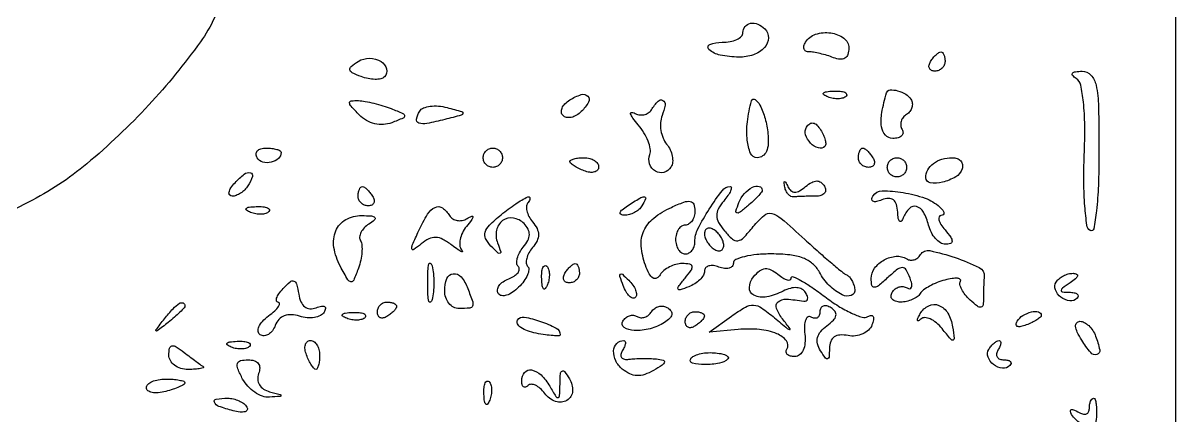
# Model space of a CAD drawing. Extents: x 0 to 353, y 0 to 448.
# Drawn here: x 233.2 to 353, y 81.2 to 122 of the extents above; entities that cross this region are included whole.
import ezdxf

# ---------------------------------------------------------------- set-up
doc = ezdxf.new("R2010")
doc.units = 0

msp = doc.modelspace()

# ---------------------------------------------------------------- linework, layer by layer
msp.add_lwpolyline([(0, 224), (0, 0), (176.5, 0), (353, 0), (353, 224), (353, 448), (176.5, 448), (0, 448)], close=True)
msp.add_lwpolyline([(254.034194, 125.260524, -0.094155), (251.609549, 120.047307, -0.031161), (246.244783, 113.4859, -0.031659), (239.808798, 107.371224, -0.057422), (233.750047, 103.386219, 0.012962), (231.473786, 102.163324, 0.009073)], format="xyb")
for points in [[(310.264432, 121.402234, -0.206988), (310.641174, 120.451239, -0.179986), (310.233884, 119.452406, -0.123923), (309.082526, 118.696646, -0.088622), (307.55425, 118.453937, -0.044564), (305.631553, 118.663087, -0.134427), (304.463307, 119.248712, -0.562878), (304.561521, 119.769253, -0.089981), (305.833333, 120, 0.044202), (306.662735, 120.073466, 0.064016), (307.363542, 120.29375, 0.083831), (307.837546, 120.617811, 0.203711), (308, 121, -0.169675), (308.220972, 121.632418, -0.182668), (308.780996, 121.965946, -0.142471), (309.541391, 121.884088, -0.099103)], [(319, 119.393011, -0.076855), (318.898658, 118.737605, -0.176865), (318.59835, 118.348199, -0.16701), (318.103551, 118.230887, -0.067159), (317.418213, 118.393011, 0.017946), (316.740938, 118.625388, 0.015436), (316.014014, 118.821697, 0.015708), (315.342915, 118.958769, 0.042542), (314.859196, 119, -0.121649), (314.536757, 119.079627, -0.18759), (314.350575, 119.29375, -0.151312), (314.336158, 119.617512, -0.07457), (314.5, 120, -0.177614), (315.554222, 120.82779, -0.112515), (317.127727, 120.969806, -0.126291), (318.481748, 120.420609, -0.237896)], [(329, 118, -0.105053), (328.918938, 117.618444, -0.099167), (328.688914, 117.29375, -0.09642), (328.345238, 117.076123, -0.093332), (327.940983, 117, -0.108972), (327.586039, 117.078288, -0.182303), (327.3746, 117.29375, -0.161196), (327.343488, 117.6179, -0.082592), (327.5, 118, -0.029505), (327.768994, 118.382774, -0.035638), (328.066025, 118.70625, -0.038439), (328.34829, 118.934461, -0.151918), (328.559017, 119, -0.210953), (328.727648, 118.92554, -0.081139), (328.870461, 118.70625, -0.061769), (328.967655, 118.382849, -0.042167)], [(270.726461, 116.393128, -0.147916), (270.356376, 116.194921, -0.053408), (269.755817, 116.13995, -0.047172), (269.04384, 116.218374, -0.040629), (268.321153, 116.430256, -0.021093), (267.383142, 116.83637, -0.237232), (267.143464, 117.148931, -0.280605), (267.271402, 117.490058, -0.027825), (268.019666, 118.012154, -0.142772), (269.187275, 118.335234, -0.132102), (270.385422, 117.995415, -0.199923), (270.957339, 117.222611, -0.262774)], [(345, 108.440983, -0.009398), (344.937475, 105.114821, -0.018856), (344.739873, 102.495556, -0.017149), (344.459504, 100.605978, -0.527869), (344.092298, 100.442957, -0.225143), (343.746171, 100.977862, -0.01305), (343.535762, 102.968264, -0.017765), (343.42795, 105.434046, -0.011963), (343.472353, 108.251974, 0.011655), (343.523433, 111.371856, 0.024552), (343.387814, 113.789699, 0.027185), (343.105306, 115.546063, 0.197637), (342.630054, 116.234687, -0.063851), (342.262672, 116.54665, -0.373556), (342.257002, 116.780292, -0.192831), (342.550493, 116.940269, -0.027339), (343.25, 116.984687, -0.214038), (344.163294, 116.584519, -0.13432), (344.699332, 115.52684, -0.045093), (344.946805, 113.324703, -0.005446)], [(325.457295, 114.069098, -0.110145), (325.597587, 113.665018, -0.099917), (325.560288, 113.224179, -0.094986), (325.350569, 112.814355, -0.088941), (325, 112.5, 0.088941), (324.649431, 112.185645, 0.094986), (324.439712, 111.775821, 0.099917), (324.402413, 111.334982, 0.110145), (324.542705, 110.930902, -0.15275), (324.632999, 110.577896, -0.191549), (324.492913, 110.273452, -0.130088), (324.118321, 110.067689, -0.060971), (323.565292, 110, -0.214525), (322.801154, 110.343669, -0.149003), (322.401038, 111.216842, -0.078369), (322.434245, 112.687874, -0.027491), (322.92569, 114.75, -0.314081), (323.288096, 115.039024, -0.082012), (324.070525, 114.961244, -0.069317), (324.916419, 114.602452, -0.119984)], [(271.426885, 113.104581, -0.008012), (272.659984, 112.598584, -0.286475), (272.828769, 112.355736, -0.314134), (272.67816, 112.115176, -0.009068), (271.499344, 111.638122, -0.076317), (270.625199, 111.448083, -0.075244), (269.729835, 111.527508, -0.072683), (268.872024, 111.873907, -0.064212), (268.108173, 112.463256, -0.010535), (267.264402, 113.343351, -0.175234), (267.110394, 113.711388, -0.402083), (267.286044, 113.913594, -0.034746), (268.035714, 113.929715, -0.032937), (268.732902, 113.850022, -0.014756), (269.635889, 113.658339, -0.014533), (270.581976, 113.398797, -0.019142)], [(291.2, 112.8, -0.061357), (290.69893, 112.408834, -0.07985), (290.15934, 112.192743, -0.097607), (289.66676, 112.179462, -0.155678), (289.295627, 112.37104, -0.174419), (289.13009, 112.72263, -0.126366), (289.198233, 113.153851, -0.093351), (289.502751, 113.604464, -0.059262), (290, 114, -0.056674), (291.185149, 114.558448, -0.28553), (291.866939, 114.39943, -0.340214), (291.948567, 113.772805, -0.064859)], [(299.589736, 112.373252, 0.076132), (299.432747, 111.652409, 0.055842), (299.472972, 110.833836, 0.055942), (299.693029, 110.046186, 0.077283), (300.068837, 109.417057, -0.063605), (300.44178, 108.829651, -0.063398), (300.655611, 108.166725, -0.069295), (300.685491, 107.531799, -0.116075), (300.516992, 107.027493, -0.190361), (299.77997, 106.4776, -0.20354), (298.891983, 106.599852, -0.182782), (298.296717, 107.349952, -0.166215), (298.316726, 108.341641, 0.133078), (298.366071, 108.920841, 0.04781), (298.139242, 109.724288, 0.04326), (297.707995, 110.600934, 0.039166), (297.119512, 111.421894, -0.015624), (296.563361, 112.125361, -0.07417), (296.322622, 112.577072, -0.485196), (296.408765, 112.713901, -0.159613), (296.680902, 112.655582, 0.08565), (297.179442, 112.469762, 0.091584), (297.699422, 112.468078, 0.097517), (298.15979, 112.648676, 0.112714), (298.489919, 112.983688, -0.048793), (299.169006, 113.874979, -0.345014), (299.671576, 113.954924, -0.321452), (299.898549, 113.475368, -0.04664)], [(310.596847, 110.5016, -0.040982), (310.622583, 109.442659, -0.089835), (310.43304, 108.657271, -0.133446), (310.044775, 108.178433, -0.157316), (309.491693, 108, -0.29812), (308.797617, 108.454203, -0.077619), (308.441785, 109.808443, -0.055562), (308.459144, 111.739045, -0.036794), (308.88598, 113.916667, -0.518377), (309.255784, 114.050486, -0.124916), (309.768463, 113.457597, -0.049334), (310.300996, 112.067482, -0.040281)], [(318.729167, 114.395833, -0.126455), (318.402231, 114.202593, -0.060344), (317.916927, 114.123424, -0.05415), (317.359369, 114.160852, -0.051402), (316.8125, 114.316886, -0.054073), (316.395823, 114.538436, -0.470617), (316.37858, 114.720685, -0.168741), (316.670344, 114.862007, -0.018894), (317.416667, 114.921053, -0.028489), (318.112848, 114.910055, -0.077125), (318.592839, 114.799335, -0.208169), (318.77538, 114.614691, -0.296942)], [(277, 111.96938, -0.015058), (275.150022, 111.552111, -0.129416), (274.311607, 111.607252, -0.380607), (274.073996, 112.021895, -0.086864), (274.40086, 112.839589, -0.160439), (274.79315, 113.169376, -0.062771), (275.486054, 113.350377, -0.053628), (276.346049, 113.370141, -0.044126), (277.250996, 113.21259, -0.004197), (278.787201, 112.789152, -0.391508), (278.897929, 112.607374, -0.28414), (278.727365, 112.425348, -0.003063)], [(316.512158, 109.178825, -0.27845), (315.835433, 109.0116, -0.127813), (315.033513, 109.508945, -0.112939), (314.512525, 110.385042, -0.219722), (314.608688, 111.175861, -0.099167), (314.937111, 111.527509, -0.207337), (315.296119, 111.605142, -0.154764), (315.677457, 111.395325, -0.051827), (316.070627, 110.885723, -0.031442), (316.357108, 110.349545, -0.043708), (316.538835, 109.836603, -0.051196), (316.603031, 109.414204, -0.211554)], [(260, 108.559017, -0.211827), (259.716404, 107.919648, -0.127879), (258.969093, 107.529206, -0.122608), (258.101938, 107.54388, -0.191362), (257.510081, 107.983688, -0.136093), (257.397824, 108.36964, -0.190788), (257.524436, 108.701458, -0.140899), (257.890269, 108.925389, -0.067432), (258.440983, 109, -0.026751), (259.038367, 108.968016, -0.042195), (259.542039, 108.870461, -0.051652), (259.89701, 108.729146, -0.279105)], [(283, 108, -0.099038), (282.923658, 107.618362, -0.097945), (282.70625, 107.29375, -0.097945), (282.381638, 107.076342, -0.099038), (282, 107, -0.099038), (281.618362, 107.076342, -0.097945), (281.29375, 107.29375, -0.097945), (281.076342, 107.618362, -0.099038), (281, 108, -0.099038), (281.076342, 108.381638, -0.097945), (281.29375, 108.70625, -0.097945), (281.618362, 108.923658, -0.099038), (282, 109, -0.099038), (282.381638, 108.923658, -0.097945), (282.70625, 108.70625, -0.097945), (282.923658, 108.381638, -0.099038)], [(293, 107.031385, -0.184534), (292.877514, 106.710807, -0.147206), (292.559375, 106.516384, -0.100118), (292.074366, 106.488865, -0.055937), (291.5, 106.638374, -0.02136), (290.925442, 106.887494, -0.030395), (290.440625, 107.160341, -0.030693), (290.087111, 107.420671, -0.222225), (290, 107.606989, -0.289661), (290.096084, 107.758929, -0.046727), (290.440625, 107.884553, -0.039339), (290.925176, 107.971531, -0.024748), (291.5, 108, -0.062722), (292.073532, 107.92777, -0.08088), (292.559375, 107.715469, -0.098158), (292.884506, 107.400789, -0.152681)], [(321.5, 108, -0.082592), (321.656512, 107.6179, -0.161196), (321.6254, 107.29375, -0.182303), (321.413961, 107.078288, -0.108972), (321.059017, 107, -0.093332), (320.654762, 107.076123, -0.09642), (320.311086, 107.29375, -0.099167), (320.081062, 107.618444, -0.105053), (320, 108, -0.042167), (320.032345, 108.382849, -0.061769), (320.129539, 108.70625, -0.081139), (320.272352, 108.92554, -0.210953), (320.440983, 109, -0.151918), (320.65171, 108.934461, -0.038439), (320.933975, 108.70625, -0.035638), (321.231006, 108.382774, -0.029505)], [(325, 107, -0.099038), (324.923658, 106.618362, -0.097945), (324.70625, 106.29375, -0.097945), (324.381638, 106.076342, -0.099038), (324, 106, -0.099038), (323.618362, 106.076342, -0.097945), (323.29375, 106.29375, -0.097945), (323.076342, 106.618362, -0.099038), (323, 107, -0.099038), (323.076342, 107.381638, -0.097945), (323.29375, 107.70625, -0.097945), (323.618362, 107.923658, -0.099038), (324, 108, -0.099038), (324.381638, 107.923658, -0.097945), (324.70625, 107.70625, -0.097945), (324.923658, 107.381638, -0.099038)], [(330.779124, 106.837373, -0.182076), (330.106139, 106.008473, -0.072865), (328.728673, 105.453241, -0.093086), (327.467294, 105.387525, -0.375607), (327, 105.921817, -0.127754), (327.208945, 106.726236, -0.104224), (327.794637, 107.399491, -0.090642), (328.682803, 107.84658, -0.071512), (329.75, 108, -0.085594), (330.261519, 107.911788, -0.126847), (330.63668, 107.658478, -0.142584), (330.81544, 107.28005, -0.120527)], [(256.541119, 105.066531, -0.059523), (256.216259, 104.658569, -0.050715), (255.787597, 104.313294, -0.053114), (255.325214, 104.078071, -0.09137), (254.901556, 104, -0.236389), (254.649322, 104.126309, -0.218285), (254.587911, 104.410998, -0.09576), (254.782662, 104.861158, -0.036357), (255.210573, 105.399141, -0.036267), (256.170873, 106.30038, -0.235763), (256.798991, 106.439593, -0.44121), (257.009641, 106.049187, -0.054386)], [(314.508218, 105.006821, -0.045517), (315.140423, 105.440964, -0.122992), (315.661958, 105.583075, -0.162673), (316.098034, 105.447584, -0.098682), (316.469989, 105.048558, -0.130347), (316.590769, 104.650139, -0.189834), (316.46971, 104.308014, -0.144925), (316.107885, 104.077293, -0.070066), (315.559017, 104, 0.004235), (314.908966, 103.994494, 0.003971), (314.244992, 103.977969, 0.003954), (313.656166, 103.953971, 0.013611), (313.275, 103.925, -0.146015), (312.983032, 103.980213, -0.090182), (312.704219, 104.195156, -0.076228), (312.480571, 104.535032, -0.062577), (312.35, 104.95, -0.009506), (312.270039, 105.44284, -0.425676), (312.327754, 105.516738, -0.305831), (312.427924, 105.463213, -0.007798), (312.672246, 104.983262, 0.099718), (312.989467, 104.569467, 0.18476), (313.38119, 104.425336, 0.130021), (313.874518, 104.562624, 0.0407)], [(269.5, 104, -0.082592), (269.656512, 103.6179, -0.161196), (269.6254, 103.29375, -0.182303), (269.413961, 103.078288, -0.108972), (269.059017, 103, -0.093332), (268.654762, 103.076123, -0.09642), (268.311086, 103.29375, -0.099167), (268.081062, 103.618444, -0.105053), (268, 104, -0.042167), (268.032345, 104.382849, -0.061769), (268.129539, 104.70625, -0.081139), (268.272352, 104.92554, -0.210953), (268.440983, 105, -0.151918), (268.65171, 104.934461, -0.038439), (268.933975, 104.70625, -0.035638), (269.231006, 104.382774, -0.029505)], [(306, 103.5, 0.048417), (305.434434, 102.666114, 0.132432), (305.269405, 101.979494, 0.125547), (305.468466, 101.279985, 0.041447), (306.085209, 100.39733, 0.036322), (306.901893, 99.5472, 0.223754), (307.467548, 99.376802, 0.168006), (308.061902, 99.686657, 0.01917), (309.07293, 100.841737, -0.042206), (310.190206, 102.005502, -0.246285), (310.988821, 102.199629, -0.117538), (311.96509, 101.693224, -0.007264), (314.42262, 99.507012, 0.004116), (315.885723, 98.188846, 0.005617), (317.227164, 97.026786, 0.003778), (318.368362, 96.075132, 0.062927), (318.785399, 95.812605, -0.106662), (319.055063, 95.608172, -0.048837), (319.309995, 95.244979, -0.045305), (319.51344, 94.794104, -0.046933), (319.629409, 94.319239, -0.357327), (319.254586, 93.694855, -0.201934), (318.317659, 93.746188, -0.084845), (316.974389, 94.710295, -0.072021), (315.937036, 96.117649, 0.093838), (315.23822, 96.984426, 0.086022), (314.250572, 97.567788, 0.063711), (312.871228, 97.897526, 0.026857), (310.964816, 98, 0.023053), (309.445319, 97.929904, 0.03687), (308.164665, 97.715469, 0.042427), (307.246265, 97.406617, 0.298843), (307, 97.031385, -0.184534), (306.877514, 96.710807, -0.147206), (306.559375, 96.516384, -0.100118), (306.074366, 96.488865, -0.055937), (305.5, 96.638374, 0.057964), (304.925734, 96.78538, 0.102995), (304.440625, 96.751144, 0.148741), (304.122259, 96.546613, 0.177953), (304, 96.213978, -0.13637), (303.88081, 95.785094, -0.061778), (303.517826, 95.3227, -0.054549), (302.986432, 94.89921, -0.049409), (302.358556, 94.584097, -0.012731), (301.458284, 94.264678, -0.389672), (301.258808, 94.355597, -0.27071), (301.292701, 94.617386, -0.008807), (301.981001, 95.477108, 0.018917), (302.617416, 96.305822, 0.205646), (302.703863, 96.708584, 0.31614), (302.461721, 96.940667, 0.037967), (301.681462, 97, 0.066297), (301.029753, 96.913206, 0.052144), (300.364704, 96.656028, 0.053446), (299.786454, 96.277194, 0.082801), (299.394335, 95.829031, -0.131092), (299.027775, 95.483049, -0.275702), (298.650561, 95.498981, -0.129761), (298.263135, 95.929753, -0.030028), (297.86713, 96.830144, -0.067695), (297.42667, 98.807919, -0.126751), (297.699314, 100.413445, -0.121694), (298.726734, 101.73027, -0.059697), (300.555012, 102.843111, -0.017382), (301.858601, 103.383178, -0.127183), (302.524954, 103.453402, -0.273931), (302.877103, 103.167024, -0.088555), (303, 102.478561, -0.065838), (302.925249, 101.913335, -0.083113), (302.70625, 101.434327, -0.099188), (302.381348, 101.113939, -0.146197), (302, 101, 0.148195), (301.618646, 100.884432, 0.098894), (301.29375, 100.559375, 0.082425), (301.074694, 100.073457, 0.064853), (301, 99.5, 0.064853), (301.074694, 98.926543, 0.082425), (301.29375, 98.440625, 0.098894), (301.618646, 98.115568, 0.148195), (302, 98, 0.126912), (302.381367, 98.098384, 0.100763), (302.70625, 98.375264, 0.089688), (302.92465, 98.789441, 0.07674), (303, 99.277494, -0.118116), (303.317074, 100.600975, -0.02528), (304.501189, 102.665068, -0.020863), (305.859765, 104.596092, -0.233081), (306.679149, 105, -0.433751), (306.793002, 104.878344, -0.089969), (306.713017, 104.559375, -0.045811), (306.438462, 104.076176, -0.021117)], [(310, 104.622445, -0.172995), (309.92491, 104.411909, -0.015689), (309.55265, 103.984529, -0.018888), (309.060438, 103.492636, -0.013646), (308.477108, 102.981001, -0.008807), (307.617386, 102.292701, -0.27071), (307.355597, 102.258808, -0.389672), (307.264678, 102.458284, -0.012731), (307.584097, 103.358556, -0.091143), (308.143246, 104.274265, -0.089947), (308.99376, 104.936277, -0.178047), (309.678078, 105.025462, -0.350363)], [(328.45, 102.870892, -0.041543), (328.759695, 102.53563, -0.130053), (328.879344, 102.255824, -0.274859), (328.80514, 102.075834, -0.162223), (328.577555, 102, 0.30586), (328.379119, 101.866085, 0.166005), (328.36239, 101.559375, 0.073712), (328.579039, 101.076414, 0.030982), (329, 100.5, -0.018523), (329.591739, 99.730718, -0.150989), (329.729241, 99.314298, -0.335794), (329.557671, 99.078348, -0.073672), (329.028825, 99, -0.143655), (328.524877, 99.14784, -0.071209), (328.016345, 99.5875, -0.061545), (327.580135, 100.235071, -0.053572), (327.289749, 101, 0.059973), (326.759667, 102.344375, 0.202024), (326.038082, 102.924003, 0.277396), (325.293028, 102.723301, 0.096031), (324.662281, 101.75, -0.071474), (324.459979, 101.401725, -0.454732), (324.280178, 101.393034, -0.159078), (324.138444, 101.686433, -0.023008), (324.078947, 102.356989, 0.059337), (323.951016, 103.144599, 0.159553), (323.636355, 103.60851, 0.179539), (323.136741, 103.764739, 0.078707), (322.448062, 103.618443, -0.03625), (321.866546, 103.442414, -0.156583), (321.511482, 103.474161, -0.330354), (321.393054, 103.674974, -0.112543), (321.509348, 104.015125, -0.258045), (322.462113, 104.550756, -0.042643), (324.640772, 104.380136, -0.044742), (326.923197, 103.790488, -0.100269)], [(285.675343, 103.342009, 0.171918), (285.507446, 102.989854, 0.082297), (285.537806, 102.483088, 0.066538), (285.753708, 101.904134, 0.050768), (286.131121, 101.342009, -0.05643), (286.593476, 100.636281, -0.117345), (286.744889, 100, -0.117345), (286.593476, 99.363719, -0.05643), (286.131121, 98.657991, 0.047002), (285.749963, 98.099404, 0.063213), (285.523818, 97.5309, 0.079065), (285.477163, 97.038872, 0.182521), (285.627724, 96.70561, -0.229501), (285.748245, 96.35852, -0.073743), (285.601932, 95.817668, -0.056181), (285.233815, 95.180163, -0.037391), (284.682805, 94.539948, -0.045591), (284.046407, 94.010112, -0.076078), (283.420465, 93.706748, -0.111771), (282.904911, 93.667068, -0.221367), (282.569501, 93.887544, -0.174896), (282.486791, 94.28083, -0.119314), (282.656386, 94.709778, -0.089334), (283.063692, 95.111571, -0.058562), (283.648872, 95.418754, 0.045709), (284.230706, 95.705402, 0.087842), (284.618904, 96.048878, 0.14434), (284.756534, 96.388996, 0.224462), (284.651804, 96.681529, -0.18144), (284.494751, 97.027234, -0.079411), (284.541224, 97.536276, -0.063549), (284.773476, 98.123789, -0.04737), (285.166294, 98.700372, 0.051238), (285.633767, 99.398045, 0.114497), (285.796914, 100.011454, 0.129671), (285.665287, 100.584044, 0.075528), (285.244751, 101.155249, 0.156871), (284.133163, 101.725774, 0.200802), (283.024464, 101.462262, 0.187619), (282.382944, 100.461822, 0.141653), (282.491072, 99.148849, -0.00826), (282.822054, 98.233836, -0.380156), (282.750911, 98.063676, -0.312098), (282.548529, 98.095675, -0.007002), (281.809246, 98.820983, -0.077107), (281.252966, 99.58872, -0.199078), (281.199258, 100.257815, -0.12164), (281.655519, 100.993693, -0.022155), (282.860784, 102.070983, -0.019892), (284.388766, 103.221286, -0.045369), (285.643995, 103.931425, -0.552401), (285.865021, 103.78497, -0.192743)], [(297.5, 103, -0.075854), (297.175433, 102.618541, -0.054031), (296.713662, 102.298248, -0.053889), (296.192374, 102.083483, -0.074131), (295.690983, 102.015313, -0.102799), (295.327599, 102.095709, -0.37991), (295.239151, 102.292684, -0.147021), (295.445888, 102.597454, -0.027275), (296, 103, -0.008108), (297.281145, 103.798791, -0.136158), (297.758161, 103.931144, -0.541951), (297.886554, 103.734105, -0.034464)], [(258.729167, 102.395833, -0.126455), (258.402231, 102.202593, -0.060344), (257.916927, 102.123424, -0.05415), (257.359369, 102.160852, -0.051402), (256.8125, 102.316886, -0.054073), (256.395823, 102.538436, -0.470617), (256.37858, 102.720685, -0.168741), (256.670344, 102.862007, -0.018894), (257.416667, 102.921053, -0.028489), (258.112848, 102.910055, -0.077125), (258.592839, 102.799335, -0.208169), (258.77538, 102.614691, -0.296942)], [(269.121885, 101.096491, 0.058997), (268.632278, 100.698564, 0.075956), (268.296342, 100.226862, 0.092729), (268.160173, 99.757395, 0.157708), (268.246753, 99.361803, -0.114025), (268.391613, 98.895549, -0.037438), (268.391124, 98.172207, -0.035042), (268.269509, 97.3427, -0.033148), (268.031911, 96.522304, -0.012037), (267.542786, 95.269585, -0.328362), (267.2558, 95.097582, -0.243145), (266.935814, 95.303422, -0.007683), (266.160629, 96.699862, -0.082073), (265.486018, 98.684805, -0.14034), (265.68537, 100.410337, -0.168578), (266.712856, 101.563346, -0.129728), (268.356989, 101.984687, -0.014535), (269.400113, 101.946896, -0.201297), (269.730753, 101.782024, -0.416753), (269.710776, 101.528977, -0.034432)], [(277.510081, 101.983688, 0.114024), (277.840296, 101.650317, 0.098926), (278.300578, 101.473972, 0.092469), (278.820558, 101.482162, 0.085227), (279.319098, 101.675647, -0.02966), (279.809558, 101.931577, -0.567755), (279.924422, 101.851108, -0.143855), (279.817758, 101.566695, -0.008948), (279.258676, 100.849949, 0.054146), (278.838975, 100.198252, 0.064921), (278.599755, 99.509546, 0.076667), (278.567741, 98.889876, 0.151506), (278.758676, 98.440958, -0.139903), (278.836939, 98.267973, -0.595759), (278.768174, 98.216445, -0.046197), (278.385057, 98.437763, -0.009281), (277.75, 98.905412, 0.039659), (276.8106, 99.512878, 0.112876), (276.064196, 99.719404, 0.127584), (275.358135, 99.569904, 0.057631), (274.559671, 99.049523, -0.018093), (273.778343, 98.447449, -0.549757), (273.588259, 98.524465, -0.149888), (273.635744, 98.928351, -0.00497), (274.309671, 100.419276, -0.028319), (275.220845, 102.123058, -0.143069), (276.009776, 102.841788, -0.273459), (276.757492, 102.782441, -0.101383)], [(304, 100.118034, 0.085235), (304.073533, 99.689814, 0.053414), (304.29375, 99.230237, 0.051777), (304.617474, 98.810561, 0.064269), (305, 98.5, 0.076764), (305.382383, 98.338175, 0.154201), (305.70625, 98.357263, 0.186277), (305.920761, 98.550471, 0.117858), (306, 98.881966, 0.085235), (305.926467, 99.310186, 0.053414), (305.70625, 99.769763, 0.051777), (305.382526, 100.189439, 0.064269), (305, 100.5, 0.076764), (304.617617, 100.661825, 0.154201), (304.29375, 100.642737, 0.186277), (304.079239, 100.449529, 0.117858)], [(333.068002, 95.661728, 0.014124), (333.041702, 95.307737, 0.003757), (333.019975, 94.742176, 0.003807), (333.004994, 94.098481, 0.003914), (333, 93.460573, -0.03373), (332.947763, 92.687112, -0.325463), (332.732849, 92.462875, -0.216136), (332.366636, 92.55576, -0.01799), (331.60496, 93.210573, -0.03731), (331.100048, 93.752413, -0.050408), (330.736162, 94.314149, -0.060853), (330.552372, 94.813709, -0.195965), (330.60634, 95.156741, 0.375364), (330.571212, 95.355299, 0.150597), (330.293829, 95.465627, 0.0597), (329.733959, 95.44342, 0.024224), (328.985796, 95.286035, 0.030788), (328.173845, 95.019362, 0.030887), (327.401682, 94.655232, 0.03246), (326.771437, 94.253664, 0.096556), (326.425399, 93.879293, -0.101043), (326.108372, 93.542366, -0.052063), (325.600975, 93.258292, -0.048732), (324.996048, 93.065207, -0.052944), (324.381966, 93, -0.070705), (323.854306, 93.074991, -0.145869), (323.5071, 93.298542, -0.189559), (323.391908, 93.630094, -0.129031), (323.510081, 94.016312, -0.089269), (323.819727, 94.361176, -0.095102), (324.223775, 94.567159, -0.099868), (324.658709, 94.60323, -0.109749), (325.057644, 94.464374, 0.155125), (325.350096, 94.391013, 0.314262), (325.527199, 94.531611, 0.129076), (325.540224, 94.913567, 0.035957), (325.36499, 95.491234, 0.037476), (324.958557, 96.351592, 0.26441), (324.575914, 96.579696, 0.174621), (324.068938, 96.40877, 0.016159), (323.043111, 95.539015, -0.011693), (322.069615, 94.698573, -0.160973), (321.640628, 94.53239, -0.376229), (321.399861, 94.722872, -0.045477), (321.333333, 95.452811, -0.161241), (321.687413, 96.522252, -0.107229), (322.668716, 97.37893, -0.106873), (323.919748, 97.753776, -0.159265), (325.021144, 97.486932, 0.113235), (325.387294, 97.362308, 0.100253), (325.788836, 97.401496, 0.094066), (326.164168, 97.599147, 0.086449), (326.454065, 97.925675, -0.316157), (327.426646, 98.342386, -0.030552), (330.042788, 97.62197, -0.030552), (332.552109, 96.587907, -0.315161)], [(275.689326, 93.25, -0.161593), (275.521012, 92.99086, -0.542911), (275.366341, 93.042187, -0.052887), (275.259713, 93.748017, -0.011065), (275.232003, 95, -0.011065), (275.259713, 96.251983, -0.052887), (275.366341, 96.957813, -0.542911), (275.521012, 97.00914, -0.161593), (275.689326, 96.75, -0.039571), (275.831531, 95.952734, -0.024357), (275.877971, 95, -0.024357), (275.831531, 94.047266, -0.039571)], [(279.393011, 94.418213, -0.008146), (279.908637, 93.006155, -0.186754), (279.893662, 92.583703, -0.28039), (279.598467, 92.373241, -0.018159), (278.5, 92.333333, -0.121457), (277.927903, 92.474384, -0.100741), (277.440625, 92.871875, -0.091482), (277.113303, 93.466399, -0.080377), (277, 94.166667, -0.089704), (277.230152, 95.439178, -0.284364), (277.885417, 95.946509, -0.253462), (278.704586, 95.608122, -0.079211)], [(287.683114, 94.8125, -0.054073), (287.461564, 94.395823, -0.470617), (287.279315, 94.37858, -0.168741), (287.137993, 94.670344, -0.018894), (287.078947, 95.416667, -0.028489), (287.089945, 96.112848, -0.077125), (287.200665, 96.592839, -0.208169), (287.385309, 96.77538, -0.296942), (287.604167, 96.729167, -0.126455), (287.797407, 96.402231, -0.060344), (287.876576, 95.916927, -0.05415), (287.839148, 95.359369, -0.051402)], [(291, 96, -0.105053), (290.918938, 95.618444, -0.099167), (290.688914, 95.29375, -0.09642), (290.345238, 95.076123, -0.093332), (289.940983, 95, -0.108972), (289.586039, 95.078288, -0.182303), (289.3746, 95.29375, -0.161196), (289.343488, 95.6179, -0.082592), (289.5, 96, -0.029505), (289.768994, 96.382774, -0.035638), (290.066025, 96.70625, -0.038439), (290.34829, 96.934461, -0.151918), (290.559017, 97, -0.210953), (290.727648, 96.92554, -0.081139), (290.870461, 96.70625, -0.061769), (290.967655, 96.382849, -0.042167)], [(296.806872, 93.473539, -0.278911), (296.538684, 93.40751, -0.120343), (296.210949, 93.604915, -0.070189), (295.866277, 94.059266, -0.036269), (295.564293, 94.706872, -0.008399), (295.21821, 95.663782, -0.286372), (295.270328, 95.888819, -0.400052), (295.463552, 95.893514, -0.011214), (296.124088, 95.266667, -0.043285), (296.558688, 94.753423, -0.063152), (296.837219, 94.231185, -0.082976), (296.927901, 93.779789, -0.20742)], [(313, 95.496244, -0.533602), (313.201339, 95.631187, -0.028508), (314.029854, 95.234162, -0.024354), (315.160238, 94.537114, -0.012584), (316.505885, 93.563309, 0.022882), (317.920355, 92.583428, 0.032156), (319.270573, 91.853147, 0.033372), (320.403203, 91.420615, 0.216189), (320.994431, 91.496558, -0.111463), (321.32592, 91.610682, -0.319263), (321.527268, 91.498449, -0.163671), (321.567595, 91.163308, -0.040446), (321.409436, 90.62459, -0.114035), (321.047214, 90.087672, -0.082906), (320.444268, 89.688512, -0.076829), (319.697557, 89.485077, -0.075866), (318.920891, 89.515235, 0.061032), (318.078288, 89.572908, 0.137286), (317.476676, 89.369232, 0.155861), (317.115206, 88.905648, 0.086207), (316.984687, 88.192582, -0.013052), (316.952432, 87.27528, -0.322048), (316.800698, 87.089313, -0.31458), (316.572273, 87.171726, -0.012717), (316.056736, 87.94244, -0.079854), (315.752424, 88.652777, -0.124811), (315.754382, 89.314469, -0.113595), (316.077497, 89.938894, -0.05899), (316.723539, 90.539797, 0.036939), (317.399115, 91.114878, 0.142544), (317.664589, 91.591096, 0.217722), (317.577707, 92.01239, 0.096572), (317.15149, 92.406374, 0.073969), (316.711026, 92.595673, 0.150496), (316.33825, 92.580561, 0.187926), (316.091815, 92.368406, 0.122734), (316, 92, -0.089648), (315.930606, 91.616071, -0.168427), (315.731958, 91.376048, -0.176894), (315.435408, 91.317306, -0.100073), (315.087515, 91.445913, 0.275524), (314.766579, 91.451006, 0.175499), (314.518471, 91.157335, 0.081534), (314.397031, 90.530388, 0.034503), (314.431706, 89.671596, -0.047277), (314.445696, 88.72965, -0.085237), (314.255433, 87.983576, -0.119831), (313.887987, 87.508445, -0.17011), (313.38818, 87.333333, -0.059562), (312.924266, 87.388793, -0.127555), (312.608657, 87.557827, -0.191335), (312.488724, 87.807859, -0.156951), (312.560301, 88.097568, 0.31507), (312.510853, 88.966052, 0.13048), (311.520117, 89.709845, 0.073859), (309.70148, 90.149183, 0.04581), (307.500601, 90.144838), (304.5, 89.863368), (306.81122, 91.531268, -0.023877), (308.246666, 92.466335, -0.143506), (309.101814, 92.67974, -0.143396), (309.937224, 92.397918, -0.023828), (311.293987, 91.349584, 0.001674), (312.606539, 90.239199, 0.145365), (312.841277, 90.137147, 0.661036), (312.892054, 90.225015, 0.003687), (312.110322, 91.25, -0.06879), (311.479802, 92.347212, -0.326025), (311.646116, 93.009304, -0.188802), (312.512335, 93.29748, -0.029997), (314.32433, 93.093644, 0.148643), (314.583102, 93.125668, 0.239858), (314.719976, 93.294334, 0.140422), (314.699575, 93.593366, 0.051655), (314.513641, 93.977928, 0.132219), (314.13363, 94.335017, 0.106073), (313.592277, 94.49071, 0.08421), (312.925921, 94.424299, 0.051818), (312.189312, 94.137832, -0.070839), (310.479779, 93.546534, -0.160101), (309.136761, 93.716581, -0.302308), (308.663205, 94.50624, -0.162861), (309.090941, 95.609577, -0.051347), (309.729911, 96.235983, -0.141694), (310.307008, 96.474114, -0.145987), (310.910932, 96.364165, -0.055736), (311.632679, 95.889886, 0.030614), (312.158104, 95.505571, 0.072625), (312.598349, 95.306159, 0.163578), (312.878043, 95.318465, 0.310033)], [(342, 95, 0.010487), (341.197428, 94.457144, 0.221176), (341.057755, 94.213071, 0.410559), (341.189894, 94.054499, 0.021532), (341.916667, 94.015313, -0.041423), (342.420173, 93.968043, -0.117912), (342.740898, 93.828208, -0.249328), (342.834514, 93.627388, -0.185309), (342.733198, 93.399864, -0.227088), (341.96606, 93.129537, -0.136681), (341.051758, 93.494172, -0.139161), (340.468051, 94.273115, -0.234175), (340.542705, 95.069098, -0.080705), (340.850784, 95.424182, -0.054271), (341.298882, 95.722049, -0.053361), (341.810779, 95.921542, -0.069572), (342.309017, 95.984687, -0.102799), (342.672401, 95.904291, -0.37991), (342.760849, 95.707316, -0.147021), (342.554112, 95.402546, -0.027275)], [(263.631508, 92.412091, -0.038833), (264.186592, 92.576999, -0.18143), (264.510873, 92.528718, -0.324707), (264.610933, 92.314011, -0.090684), (264.467781, 91.947868, -0.142196), (264.082039, 91.599366, -0.072519), (263.454313, 91.400058, -0.062765), (262.692797, 91.371648, -0.054869), (261.910917, 91.528274, 0.062184), (261.051166, 91.687498, 0.105535), (260.330764, 91.577605, 0.118606), (259.774314, 91.198729, 0.092891), (259.390289, 90.574695, -0.065473), (259.08978, 90.020893, -0.096232), (258.686091, 89.644067, -0.122601), (258.246231, 89.500673, -0.157464), (257.835374, 89.601744, -0.228774), (257.621085, 89.937975, -0.132873), (257.692507, 90.421696, -0.083071), (258.065684, 90.995594, -0.044971), (258.690159, 91.564197, 0.02075), (259.332137, 92.094275, 0.052701), (259.736465, 92.542653, 0.144786), (259.837843, 92.82842, 0.418046), (259.710573, 92.968197, -0.313152), (259.528937, 93.105483, -0.164618), (259.53181, 93.401864, -0.072073), (259.770083, 93.859657, -0.03015), (260.210573, 94.399851, -0.025833), (260.93466, 95.108723, -0.272775), (261.324953, 95.184, -0.248615), (261.605203, 94.877929, -0.022203), (261.82957, 93.823396, 0.059128), (262.064399, 93.016961, 0.126899), (262.455653, 92.506464, 0.155223), (262.986756, 92.308715, 0.104087)], [(250, 92.622445, -0.184603), (249.91885, 92.410139, -0.013803), (249.485938, 91.952641, -0.017649), (248.920402, 91.425681, -0.012436), (248.25, 90.872445, -0.001576), (247.120493, 89.99236, -0.377591), (247, 90, -0.377591), (246.99236, 90.120493, -0.001576), (247.872445, 91.25, -0.017685), (248.76332, 92.306759, -0.065617), (249.426111, 92.869516, -0.241985), (249.806605, 92.90695, -0.307699)], [(272, 92.559017, -0.151918), (271.934461, 92.34829, -0.038439), (271.70625, 92.066025, -0.035638), (271.382774, 91.768994, -0.029505), (271, 91.5, -0.082592), (270.6179, 91.343488, -0.161196), (270.29375, 91.3746, -0.182303), (270.078288, 91.586039, -0.108972), (270, 91.940983, -0.093332), (270.076123, 92.345238, -0.09642), (270.29375, 92.688914, -0.099167), (270.618444, 92.918938, -0.105053), (271, 93, -0.042167), (271.382849, 92.967655, -0.061769), (271.70625, 92.870461, -0.081139), (271.92554, 92.727648, -0.210953)], [(299.856763, 90.890313, -0.076662), (298.352886, 90.233536, -0.072052), (296.68797, 90.04143, -0.137329), (295.65709, 90.362499, -0.407987), (295.510081, 91.016312, -0.08344), (295.815187, 91.364134, -0.092847), (296.206842, 91.577624, -0.100558), (296.623007, 91.625047, -0.117181), (297, 91.5, 0.11907), (297.377779, 91.376253, 0.100657), (297.796119, 91.427168, 0.092249), (298.191085, 91.645885, 0.082063), (298.5, 92, -0.099537), (298.822792, 92.34511, -0.098061), (299.25554, 92.540905, -0.097826), (299.731131, 92.557251, -0.098542), (300.175861, 92.391312, -0.104504), (300.522517, 92.060625, -0.205363), (300.595243, 91.693612, -0.149363), (300.376774, 91.299355, -0.050912)], [(329.789979, 90.417134, -0.007131), (329.955269, 89.207979, -0.401634), (329.830901, 89.041717, -0.266433), (329.592285, 89.130454, -0.0047), (328.691102, 90.234456, 0.047387), (328.099817, 90.844363, 0.07002), (327.47186, 91.24367, 0.093513), (326.906664, 91.382038, 0.199912), (326.490798, 91.234456, -0.053789), (326.235363, 91.048934, -0.542155), (326.138602, 91.09844, -0.141193), (326.180237, 91.332214, -0.016677), (326.431315, 91.802786, -0.149643), (327.311208, 92.622869, -0.214302), (328.362026, 92.655381, -0.165371), (329.290486, 91.842596, -0.093733)], [(268.729167, 91.395833, -0.126455), (268.402231, 91.202593, -0.060344), (267.916927, 91.123424, -0.05415), (267.359369, 91.160852, -0.051402), (266.8125, 91.316886, -0.054073), (266.395823, 91.538436, -0.470617), (266.37858, 91.720685, -0.168741), (266.670344, 91.862007, -0.018894), (267.416667, 91.921053, -0.028489), (268.112848, 91.910055, -0.077125), (268.592839, 91.799335, -0.208169), (268.77538, 91.614691, -0.296942)], [(289, 89.603488, -0.413175), (288.892174, 89.495279, -0.015893), (288.269049, 89.512879, -0.020333), (287.465895, 89.594016, -0.011886), (286.511655, 89.753021, -0.037109), (285.597093, 89.99932, -0.069041), (284.915539, 90.349923, -0.113162), (284.563607, 90.741243, -0.27156), (284.572343, 91.117054, -0.307011), (285.272746, 91.431069, -0.038796), (286.96384, 90.995951, -0.038737), (288.579494, 90.299827, -0.278518)], [(304, 91.559017, -0.151918), (303.934461, 91.34829, -0.038439), (303.70625, 91.066025, -0.035638), (303.382774, 90.768994, -0.029505), (303, 90.5, -0.082592), (302.6179, 90.343488, -0.161196), (302.29375, 90.3746, -0.182303), (302.078288, 90.586039, -0.108972), (302, 90.940983, -0.093332), (302.076123, 91.345238, -0.09642), (302.29375, 91.688914, -0.099167), (302.618444, 91.918938, -0.105053), (303, 92, -0.042167), (303.382849, 91.967655, -0.061769), (303.70625, 91.870461, -0.081139), (303.92554, 91.727648, -0.210953)], [(339, 91.606989, -0.2252), (338.911231, 91.419896, -0.029412), (338.544118, 91.154486, -0.029555), (338.042538, 90.875192, -0.020646), (337.448062, 90.618443, -0.036408), (336.868281, 90.443138, -0.155351), (336.512472, 90.474315, -0.32948), (336.393111, 90.674071, -0.1144), (336.507079, 91.011454, -0.115814), (337.098109, 91.603931, -0.080554), (337.973761, 91.969265, -0.115534), (338.708846, 91.972535, -0.349578)], [(344.654923, 89.456872, -0.039294), (345.077527, 88.029559, -0.394747), (344.784216, 87.543144, -0.297319), (344.142842, 87.742784, -0.033211), (343.203671, 89.045478, -0.027617), (342.744864, 89.879309, -0.089132), (342.576771, 90.486641, -0.202213), (342.690854, 90.846721, -0.219666), (343.022911, 91, -0.126136), (343.464453, 90.886811, -0.063967), (343.931256, 90.546706, -0.057328), (344.351147, 90.047033, -0.054533)], [(256.729167, 88.395833, -0.126455), (256.402231, 88.202593, -0.060344), (255.916927, 88.123424, -0.05415), (255.359369, 88.160852, -0.051402), (254.8125, 88.316886, -0.054073), (254.395823, 88.538436, -0.470617), (254.37858, 88.720685, -0.168741), (254.670344, 88.862007, -0.018894), (255.416667, 88.921053, -0.028489), (256.112848, 88.910055, -0.077125), (256.592839, 88.799335, -0.208169), (256.77538, 88.614691, -0.296942)], [(264, 87.5, -0.024748), (263.971531, 86.925176, -0.039339), (263.884553, 86.440625, -0.046727), (263.758929, 86.096084, -0.289661), (263.606989, 86, -0.222225), (263.420671, 86.087111, -0.030693), (263.160341, 86.440625, -0.030395), (262.887494, 86.925442, -0.02136), (262.638374, 87.5, -0.055937), (262.488865, 88.074366, -0.100118), (262.516384, 88.559375, -0.147206), (262.710807, 88.877514, -0.184534), (263.031385, 89, -0.152681), (263.400789, 88.884506, -0.098158), (263.715469, 88.559375, -0.08088), (263.92777, 88.073532, -0.062722)], [(295.458665, 87.933118, 0.097575), (295.31134, 87.540575, 0.210354), (295.389651, 87.234084, 0.185919), (295.681803, 87.05962, 0.07693), (296.149648, 87.051601, -0.019971), (296.774728, 87.112098, -0.010938), (297.543959, 87.138778, -0.010887), (298.327478, 87.131744, -0.017048), (299, 87.088074, -0.035042), (299.699293, 86.968761, -0.416641), (299.82749, 86.755965, -0.188548), (299.612211, 86.454445, -0.012779), (298.697642, 85.8906, -0.050047), (297.783404, 85.474728, -0.093077), (296.979895, 85.360448, -0.099284), (296.224857, 85.547029, -0.06322), (295.458652, 86.034316, -0.104585), (294.769521, 86.904761, -0.12945), (294.560992, 87.913875, -0.177112), (294.891296, 88.685894, -0.20686), (295.618034, 89, -0.306577), (295.751401, 88.909742, -0.133067), (295.777469, 88.686604, -0.06893), (295.676356, 88.342657, -0.032514)], [(334.5, 88, 0.100119), (334.359099, 87.618743, 0.176926), (334.423558, 87.29375, 0.168389), (334.686733, 87.076045, 0.089607), (335.10765, 87, -0.048234), (335.537385, 86.958448, -0.143953), (335.796999, 86.82371, -0.26052), (335.857082, 86.626986, -0.14401), (335.733198, 86.399864, -0.227088), (334.96606, 86.129537, -0.136681), (334.051758, 86.494172, -0.139161), (333.468051, 87.273115, -0.234175), (333.542705, 88.069098, -0.035762), (333.799758, 88.425331, -0.040197), (334.095906, 88.726548, -0.044085), (334.386195, 88.936173, -0.135141), (334.618034, 89, -0.287043), (334.754342, 88.914721, -0.143517), (334.789612, 88.70625, -0.074368), (334.701786, 88.383844, -0.034804)], [(251.916667, 86.282968, -0.577336), (251.908829, 86.175724, -0.068561), (251.623438, 86.083122, -0.030968), (251.073376, 86.019622, -0.013255), (250.333333, 86, -0.072409), (249.568327, 86.111371, -0.08754), (248.920232, 86.435515, -0.100711), (248.487345, 86.91763, -0.133511), (248.333333, 87.484124, -0.048639), (248.402572, 88.1942, -0.309211), (248.647711, 88.435074, -0.187875), (249.077699, 88.350338, -0.020755), (249.916667, 87.767091, 0.001212), (250.553425, 87.286457, 0.001438), (251.157292, 86.835653, 0.001248), (251.668881, 86.457998, 0.009209)], [(306.436723, 87.10339, -0.15194), (305.547262, 86.635994, -0.045822), (304.008692, 86.496106, -0.061579), (302.750143, 86.652856, -0.507167), (302.56607, 87.106904, -0.143614), (302.882499, 87.391192, -0.048784), (303.469458, 87.604903, -0.043714), (304.200479, 87.726114, -0.038051), (304.976785, 87.726796, -0.024976), (305.687867, 87.637352, -0.057188), (306.204821, 87.48347, -0.126488), (306.448449, 87.296251, -0.379072)], [(257.662415, 85.56265, 0.107536), (257.570204, 84.961319, 0.121401), (257.744609, 84.404831, 0.111684), (258.174085, 83.959944, 0.080891), (258.805426, 83.678651, -0.002344), (259.910469, 83.381842, -0.348028), (259.983813, 83.282063, -0.38136), (259.902365, 83.19716, -0.002488), (258.785184, 83.116001, -0.10397), (258.049964, 83.219349, -0.062052), (257.259674, 83.621575, -0.058154), (256.537024, 84.243862, -0.063161), (256, 85, -0.022964), (255.493896, 86.059931, -0.17115), (255.460646, 86.608475, -0.272843), (255.777635, 86.909519, -0.056782), (256.571805, 87, -0.075065), (257.215677, 86.902787, -0.156768), (257.626606, 86.61515, -0.167402), (257.777008, 86.15725, -0.088237)], [(287.919901, 84.25, 0.00678), (288.566457, 83.173758, 0.322211), (288.78811, 83.081908, 0.333948), (288.939189, 83.262876, 0.00704), (288.984904, 84.5, -0.012331), (289.035537, 85.564743, -0.256591), (289.203166, 85.823682, -0.372187), (289.453229, 85.768111, -0.018906), (289.962526, 85.026393, -0.158583), (290.290919, 83.736824, -0.247126), (289.705131, 82.780813, -0.225138), (288.523996, 82.669904, -0.145575), (287.401123, 83.503114, 0.048234), (286.932654, 84.016494, 0.074895), (286.433774, 84.347067, 0.103745), (285.984809, 84.451689, 0.204686), (285.651123, 84.31779, -0.115054), (285.403651, 84.163911, -0.254517), (285.191267, 84.200642, -0.17033), (285.045718, 84.430916, -0.056622), (285, 84.833333, -0.175051), (285.309558, 85.690432, -0.275358), (286.026287, 85.94414, -0.146603), (287.013063, 85.419941, -0.06608)], [(250, 84.616631, -0.269386), (249.897136, 84.439563, -0.023188), (249.4125, 84.192243, -0.025621), (248.766387, 83.938458, -0.016817), (248, 83.710251, -0.040966), (247.233678, 83.575635, -0.070464), (246.5875, 83.607123, -0.106581), (246.157535, 83.789795, -0.24384), (246, 84.09362, -0.206609), (246.149557, 84.440102, -0.082769), (246.5875, 84.733751, -0.063112), (247.234359, 84.933456, -0.043375), (248, 85, -0.018041), (248.766644, 84.972329, -0.029316), (249.4125, 84.887385, -0.029396), (249.890445, 84.766282, -0.326917)], [(281.683114, 82.8125, -0.054073), (281.461564, 82.395823, -0.470617), (281.279315, 82.37858, -0.168741), (281.137993, 82.670344, -0.018894), (281.078947, 83.416667, -0.028489), (281.089945, 84.112848, -0.077125), (281.200665, 84.592839, -0.208169), (281.385309, 84.77538, -0.296942), (281.604167, 84.729167, -0.126455), (281.797407, 84.402231, -0.060344), (281.876576, 83.916927, -0.05415), (281.839148, 83.359369, -0.051402)], [(256.442363, 82.093259, -0.236417), (256.46851, 81.80112, -0.238295), (256.250238, 81.606613, -0.095442), (255.733252, 81.570513, -0.033809), (255.00138, 81.70989, -0.020231), (253.524947, 82.160521, -0.209047), (253.069405, 82.583925, -0.493596), (253.252137, 82.912738, -0.036651), (254.440983, 83, -0.056553), (255.033747, 82.93274, -0.049897), (255.623294, 82.733645, -0.052741), (256.122626, 82.440555, -0.095554)], [(344.728887, 81.05098, -0.032457), (344.599295, 80.131893, -0.20736), (344.334337, 79.755924, -0.26586), (343.928854, 79.744454, -0.050369), (343.291036, 80.173425, -0.027095), (342.36268, 81.032919, -0.139329), (342.034222, 81.644522, -0.573918), (342.247394, 81.841022, -0.064152), (343, 81.5, 0.082592), (343.3821, 81.343488, 0.161196), (343.70625, 81.3746, 0.182303), (343.921712, 81.586039, 0.108972), (344, 81.940983, -0.039453), (344.032047, 82.346493, -0.058647), (344.128619, 82.688914, -0.077126), (344.270268, 82.922039, -0.22122), (344.437851, 83, -0.327127), (344.598865, 82.882032, -0.039508), (344.703956, 82.427475, -0.034791), (344.753575, 81.798103, -0.02108)]]:
    msp.add_lwpolyline(points, format="xyb", close=True)

doc.saveas('drawing.dxf')
